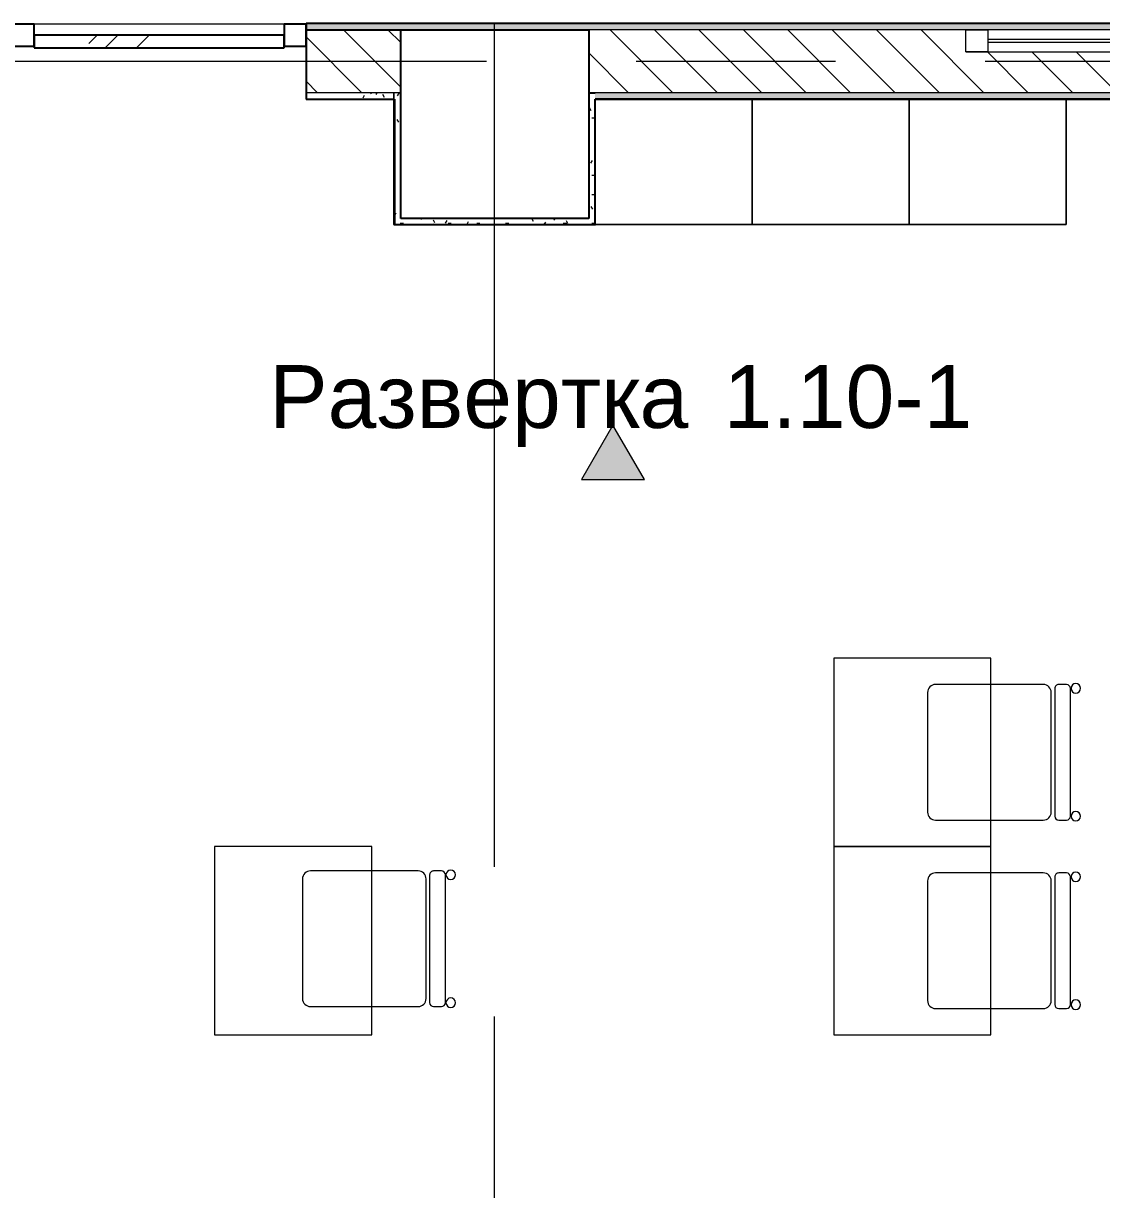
# Model space of a CAD drawing. Header units: millimetres. Extents: x 855 to 55293, y -2351 to 9447.
# Drawn here: x 11773 to 15206, y 4207 to 7921 of the extents above; entities that cross this region are included whole.
import ezdxf

# ---------------------------------------------------------------- set-up
doc = ezdxf.new("R2010")
doc.units = ezdxf.units.MM
doc.linetypes.add('Осевая', pattern=[3175, 635, -476.25, 1587.5, -476.25])
for name, color, linetype, lineweight in [('A-GLAZ', 7, 'Continuous', 9), ('A-GLAZ-1', 7, 'Continuous', 13), ('A-GLAZ-CURT', 7, 'Continuous', 9), ('A-GLAZ-CURT-1', 7, 'Continuous', 25), ('A-GLAZ-CWMG', 7, 'Continuous', 9), ('A-GLAZ-CWMG-1', 7, 'Continuous', 25), ('A-WALL', 7, 'Continuous', 9), ('G-ANNO-SYMB', 7, 'Continuous', 9), ('I-WALL', 7, 'Continuous', 9), ('Оси', 7, 'Continuous', 9), ('Оси-2', 7, 'Осевая', 9)]:
    doc.layers.add(name, color=color, linetype=linetype, lineweight=lineweight)
for name, color, linetype, lineweight, true_color in [('A-WALL-2', 7, 'Continuous', 25, 0x3c3c3c), ('A-WALL-FNSH-1', 7, 'Continuous', 13, 0x3c3c3c), ('I-FURN-1', 7, 'Continuous', 9, 0xf0f0f0)]:
    doc.layers.add(name, color=color, linetype=linetype, lineweight=lineweight, true_color=true_color)
doc.styles.add('Arial_1', font='arial.ttf', dxfattribs={"height": 200})
pattern_1 = [(135, (-20037.1, 0), (-70.71068, -70.71068), [])]
pattern_2 = [(0, (-20037.1, 0), (121.92, 30.48), [10.058, -81.382, 10.058, -81.382, -487.68]), (0, (-20037.1, 0), (121.92, 30.48), [-182.88, 10.058, -172.822, 10.058, -81.382, -213.36]), (0, (-20037.1, 0), (121.92, 30.48), [-457.2, 10.058, -50.902, 10.058, -142.342]), (120, (-19991.38, 15.24), (-87.356454, 90.345817), [10.058, -81.382, 10.058, -81.382, -487.68]), (120, (-19991.38, 15.24), (-87.356454, 90.345817), [-182.88, 10.058, -172.822, 10.058, -81.382, -213.36]), (120, (-19991.38, 15.24), (-87.356454, 90.345817), [-457.2, 10.058, -50.902, 10.058, -142.342]), (240, (-19976.14, 76.2), (-34.563546, -120.825817), [10.058, -81.382, 10.058, -81.382, -487.68]), (240, (-19976.14, 76.2), (-34.563546, -120.825817), [-182.88, 10.058, -172.822, 10.058, -81.382, -213.36]), (240, (-19976.14, 76.2), (-34.563546, -120.825817), [-457.2, 10.058, -50.902, 10.058, -142.342])]

# ---------------------------------------------------------------- blocks, each defined once
blk = doc.blocks.new('Стол базовый прямоугольный - 1_7а-25476368-План разверток пом_ 1_10_ Этаж 1')
at = {"layer": 'I-FURN-1'}
for p, q in [((250, 300), (-250, 300)), ((-250, 300), (-250, -300)), ((250, -300), (250, 300)), ((-250, -300), (250, -300))]:
    blk.add_line(p, q, dxfattribs=at)
blk = doc.blocks.new('Стул Breuer - 1_9а-V10-План разверток пом_ 1_10_ Этаж 1')
at = {"layer": 'I-FURN-1'}
for p, q in [((190.5, 241.3), (-190.5, 241.3)), ((-215.9, 215.9), (-215.9, 40)), ((215.9, 40), (215.9, 215.9)), ((-215.9, 40), (-215.9, -127)), ((215.9, -127), (215.9, 40)), ((-215.9, -176.2), (-215.9, -200.8)), ((203.2, -163.5), (-203.2, -163.5)), ((-190.5, -152.4), (190.5, -152.4)), ((215.9, -200.8), (215.9, -176.2)), ((-203.2, -213.5), (203.2, -213.5))]:
    blk.add_line(p, q, dxfattribs=at)
for centre, radius, start, end in [((-190.5, 215.9), 25.4, 90, 180), ((190.5, 215.9), 25.4, 0, 90), ((-190.5, -127), 25.4, 180, 270), ((190.5, -127), 25.4, 270, 360), ((-203.2, -176.2), 12.7, 90, 180), ((203.2, -176.2), 12.7, 360, 90), ((-203.5, -230.6), 15.1, 360, 180), ((-203.2, -200.8), 12.7, 180, 270), ((203.7, -230.6), 15.1, 360, 180), ((203.2, -200.8), 12.7, 270, 360), ((-203.5, -230.6), 15.1, 180, 360), ((203.7, -230.6), 15.1, 180, 360)]:
    blk.add_arc(centre, radius, start, end, dxfattribs=at)
blk = doc.blocks.new('Стул Breuer - 1_9а-V12-План разверток пом_ 1_10_ Этаж 1')
at = {"layer": 'I-FURN-1'}
for p, q in [((190.5, 241.3), (-190.5, 241.3)), ((-215.9, 215.9), (-215.9, 21)), ((215.9, 21), (215.9, 215.9)), ((-215.9, 21), (-215.9, -127)), ((215.9, -127), (215.9, 21)), ((-215.9, -176.2), (-215.9, -200.8)), ((203.2, -163.5), (-203.2, -163.5)), ((-190.5, -152.4), (190.5, -152.4)), ((215.9, -200.8), (215.9, -176.2)), ((-203.2, -213.5), (203.2, -213.5))]:
    blk.add_line(p, q, dxfattribs=at)
for centre, radius, start, end in [((-190.5, 215.9), 25.4, 90, 180), ((190.5, 215.9), 25.4, 0, 90), ((-190.5, -127), 25.4, 180, 270), ((190.5, -127), 25.4, 270, 360), ((-203.2, -176.2), 12.7, 90, 180), ((203.2, -176.2), 12.7, 360, 90), ((-203.5, -230.6), 15.1, 360, 180), ((-203.2, -200.8), 12.7, 180, 270), ((203.7, -230.6), 15.1, 360, 180), ((203.2, -200.8), 12.7, 270, 360), ((-203.5, -230.6), 15.1, 180, 360), ((203.7, -230.6), 15.1, 180, 360)]:
    blk.add_arc(centre, radius, start, end, dxfattribs=at)
blk = doc.blocks.new('1_113 тумба - 1_113 тумба-31126920-План разверток пом_ 1_10_ Этаж 1')
at = {"layer": 'I-FURN-1'}
for p, q in [((-400, 1500), (0, 1500)), ((-400, 0), (-400, 1500)), ((0, 1500), (-400, 1500)), ((-400, 1000), (-400, 1500)), ((-400, 1500), (0, 1500)), ((0, 1500), (0, 0)), ((0, 1000), (0, 1500)), ((0, 1500), (0, 1000)), ((0, 1000), (-400, 1000)), ((-400, 500), (-400, 1000)), ((-400, 1000), (0, 1000)), ((-400, 1000), (0, 1000)), ((0, 1000), (-400, 1000)), ((0, 500), (0, 1000)), ((0, 1000), (0, 500)), ((-400, 500), (0, 500)), ((0, 500), (-400, 500)), ((0, 500), (-400, 500)), ((-400, 0), (-400, 500)), ((-400, 500), (0, 500)), ((0, 0), (0, 500)), ((0, 500), (0, 0)), ((0, 0), (-399, 0)), ((0, 0), (-399, 0))]:
    blk.add_line(p, q, dxfattribs=at)
blk = doc.blocks.new('Прямоугольный импост - 50 x 70 мм-31700031-План разверток пом_ 1_10_ Этаж 1')
at = {"layer": 'A-GLAZ-CWMG-1'}
for p, q in [((-70, 35), (0, 35)), ((-70, -35), (-70, 35)), ((0, 35), (0, -35)), ((0, -35), (-70, -35))]:
    blk.add_line(p, q, dxfattribs=at)
blk = doc.blocks.new('Системная панель - Стекло - 40мм-31720953-План разверток пом_ 1_10_ Этаж 1')
at = {"layer": 'A-GLAZ-CURT'}
h = blk.add_hatch(dxfattribs=at)
h.set_pattern_fill('FP_9', color=256, style=0, pattern_type=2)
h.set_pattern_definition([(45, (-32342.5, -7783), (-282.8427, 282.8427), [200, -600]), (45, (-32542.5, -7883), (-282.8427, 282.8427), [600, -200]), (45, (-32142.5, -7983), (-282.8427, 282.8427), [200, -600])])
h.paths.add_polyline_path([(397.5, -40), (397.5, 0), (-397.5, 0), (-397.5, -40)])
at = {"layer": 'A-GLAZ-CURT-1'}
for p, q in [((397.5, 0), (-397.5, 0)), ((-397.5, 0), (-397.5, -40)), ((397.5, -40), (397.5, 0)), ((-397.5, -40), (397.5, -40))]:
    blk.add_line(p, q, dxfattribs=at)
blk = doc.blocks.new('Прямоугольный импост - 50 x 70 мм-31702100-План разверток пом_ 1_10_ Этаж 1')
at = {"layer": 'A-GLAZ-CWMG-1'}
for p, q in [((-35, 35), (35, 35)), ((-35, -35), (-35, 35)), ((35, 35), (35, -35)), ((35, -35), (-35, -35))]:
    blk.add_line(p, q, dxfattribs=at)
blk = doc.blocks.new('Прямоугольный импост - 50 x 70 мм-31720914-План разверток пом_ 1_10_ Этаж 1')
at = {"layer": 'A-GLAZ-CWMG'}
blk.add_line((32640, 7918), (31845, 7918), dxfattribs=at)
blk = doc.blocks.new('120_Окно_СКБ_1Ст - 120_Окно_СКБ_1Ст 400х1200 EI30-24228909-План разверток пом_ 1_10_ Этаж 1')
at = {"layer": 'A-GLAZ'}
for p, q in [((600, 100), (-600, 100)), ((530, 70), (-530, 70)), ((530, 60), (-530, 60)), ((-600, 30), (600, 30))]:
    blk.add_line(p, q, dxfattribs=at)
at = {"layer": 'A-GLAZ-1'}
for p, q in [((-600, 30), (-600, 100)), ((-600, 100), (-530, 100)), ((-530, 100), (-530, 30)), ((530, 30), (530, 100)), ((530, 100), (600, 100)), ((600, 100), (600, 30)), ((-530, 30), (-600, 30)), ((600, 30), (530, 30))]:
    blk.add_line(p, q, dxfattribs=at)
blk = doc.blocks.new('Фасад - Марка фасада_Указатель-25386507-План разверток пом_ 1_10_ Этаж 1')
at = {"layer": 'G-ANNO-SYMB'}
blk.add_hatch(color=256, dxfattribs=at).paths.add_polyline_path([(-1, 0), (0, 1.732), (1, 0), (0, 0)])
for p, q in [((0, 1.732), (-1, 0)), ((1, 0), (0, 1.732)), ((-1, 0), (0, 0)), ((0, 0), (1, 0))]:
    blk.add_line(p, q, dxfattribs=at)

msp = doc.modelspace()

# ---------------------------------------------------------------- hatches: boundary and pattern name
at = {"layer": 'I-WALL'}
h = msp.add_hatch(dxfattribs=at)
h.set_pattern_fill('FP_6', color=256, style=0, pattern_type=2)
h.set_pattern_definition(pattern_2)
h.paths.add_polyline_path([(18494.7, 7900), (18494.7, 7920), (12672.9, 7920), (12672.9, 7900), (17952.9, 7900)])
h.paths.add_polyline_path([(10172.9, 7900), (10172.9, 7920), (9272.1, 7920), (9272.1, 7900)])
h = msp.add_hatch(dxfattribs=at)
h.set_pattern_fill('FP_2', color=256, style=0, pattern_type=2)
h.set_pattern_definition(pattern_1)
h.paths.add_polyline_path([(12672.9, 7700), (12974.2, 7700), (12974.2, 7900), (12672.9, 7900)])
h.paths.add_polyline_path([(10172.9, 7700), (10172.9, 7900), (9622.9, 7900), (9622.9, 7700)])
h = msp.add_hatch(dxfattribs=at)
h.set_pattern_fill('FP_2', color=256, style=0, pattern_type=2)
h.set_pattern_definition(pattern_1)
h.paths.add_polyline_path([(17341.9, 7700), (17952.9, 7700), (17952.9, 7900), (15972.9, 7900), (15972.9, 7830), (14772.9, 7830), (14772.9, 7900), (13572.9, 7900), (13572.9, 7700), (17252.9, 7700)])
h = msp.add_hatch(dxfattribs=at)
h.set_pattern_fill('FP_6', color=256, style=0, pattern_type=2)
h.set_pattern_definition(pattern_2)
h.paths.add_polyline_path([(12954.2, 7680), (12954.2, 7700), (12672.9, 7700), (12672.9, 7680)])
h = msp.add_hatch(dxfattribs=at)
h.set_pattern_fill('FP_6', color=256, style=0, pattern_type=2)
h.set_pattern_definition(pattern_2)
h.paths.add_polyline_path([(12954.2, 7280), (12974.2, 7280), (12974.2, 7700), (12954.2, 7700), (12954.2, 7680)])
h = msp.add_hatch(dxfattribs=at)
h.set_pattern_fill('FP_6', color=256, style=0, pattern_type=2)
h.set_pattern_definition(pattern_2)
h.paths.add_polyline_path([(13572.9, 7300), (13592.9, 7300), (13592.9, 7700), (13572.9, 7700)])
h = msp.add_hatch(dxfattribs=at)
h.set_pattern_fill('FP_6', color=256, style=0, pattern_type=2)
h.set_pattern_definition(pattern_2)
h.paths.add_polyline_path([(17172.9, 7680), (17172.9, 7700), (13592.9, 7700), (13592.9, 7680), (17152.9, 7680)])
h = msp.add_hatch(dxfattribs=at)
h.set_pattern_fill('FP_6', color=256, style=0, pattern_type=2)
h.set_pattern_definition(pattern_2)
h.paths.add_polyline_path([(13592.9, 7280), (13592.9, 7300), (12974.2, 7300), (12974.2, 7280)])

# ---------------------------------------------------------------- linework, layer by layer
at = {"layer": 'A-WALL'}
for p, q in [((14772.9, 7900), (13572.9, 7900)), ((12974.2, 7700), (12672.9, 7700)), ((17252.9, 7700), (13592.9, 7700)), ((12951.9, 7679), (12951.9, 7680)), ((13593.9, 7679), (13592.9, 7679))]:
    msp.add_line(p, q, dxfattribs=at)
at = {"layer": 'A-WALL-2'}
for p, q in [((12672.9, 7920), (12672.9, 7680)), ((18482.9, 7920), (12672.9, 7920)), ((12672.9, 7900), (13572.9, 7900)), ((12974.2, 7300), (12974.2, 7900)), ((13572.9, 7900), (13572.9, 7300)), ((12952.9, 7700), (12951.9, 7700)), ((13572.9, 7700), (13592.9, 7700)), ((12672.9, 7680), (12954.2, 7680)), ((12954.2, 7680), (12954.2, 7280)), ((13592.9, 7280), (13592.9, 7680)), ((17144.9, 7680), (13592.9, 7680)), ((12954.2, 7280), (13592.9, 7280)), ((13572.9, 7300), (12974.2, 7300))]:
    msp.add_line(p, q, dxfattribs=at)
at = {"layer": 'A-WALL-FNSH-1'}
for p, q in [((18481.9, 7921), (12672.9, 7921)), ((12672.9, 7920), (12672.9, 7921)), ((12951.9, 7700), (12951.9, 7680)), ((12952.9, 7280), (12952.9, 7700)), ((12951.9, 7680), (12672.9, 7680)), ((12672.9, 7680), (12672.9, 7679)), ((12672.9, 7679), (12951.9, 7679)), ((12951.9, 7679), (12951.9, 7279)), ((13593.9, 7679), (15952.9, 7679)), ((13593.9, 7279), (13593.9, 7679)), ((12951.9, 7280), (12954.2, 7280)), ((12951.9, 7279), (13593.9, 7279)), ((13592.9, 7280), (13592.9, 7279))]:
    msp.add_line(p, q, dxfattribs=at)
at = {"layer": 'Оси'}
msp.add_line((13272.9, 5420), (13272.9, 7920), dxfattribs=at)
at = {"layer": 'Оси-2'}
for p, q in [((10548.6, 7800), (15999.9, 7800)), ((13272.9, 948.9), (13272.9, 5420))]:
    msp.add_line(p, q, dxfattribs=at)

# ---------------------------------------------------------------- block references
at = {"layer": 'A-GLAZ'}
msp.add_blockref('120_Окно_СКБ_1Ст - 120_Окно_СКБ_1Ст 400х1200 EI30-24228909-План разверток пом_ 1_10_ Этаж 1', (15372.9, 7800), dxfattribs=at)
at = {"layer": 'A-GLAZ-CURT'}
msp.add_blockref('Системная панель - Стекло - 40мм-31720953-План разверток пом_ 1_10_ Этаж 1', (12205.4, 7883), dxfattribs=at)
at = {"layer": 'A-GLAZ-CWMG', "extrusion": (0, 0, -1), "rotation": 180}
for name, p in [('Прямоугольный импост - 50 x 70 мм-31702100-План разверток пом_ 1_10_ Этаж 1', (-11772.9, 7883)), ('Прямоугольный импост - 50 x 70 мм-31700031-План разверток пом_ 1_10_ Этаж 1', (-12672.9, 7883))]:
    msp.add_blockref(name, p, dxfattribs=at)
at = {"layer": 'A-GLAZ-CWMG'}
msp.add_blockref('Прямоугольный импост - 50 x 70 мм-31720914-План разверток пом_ 1_10_ Этаж 1', (-20037.1, 0), dxfattribs=at)
at = {"layer": 'G-ANNO-SYMB', "xscale": 99.99999999999993, "yscale": 99.99999999999993, "zscale": 99.99999999999993}
msp.add_blockref('Фасад - Марка фасада_Указатель-25386507-План разверток пом_ 1_10_ Этаж 1', (13649.9, 6468.9), dxfattribs=at)
at = {"layer": 'I-FURN-1'}
for name, p, rotation in [('1_113 тумба - 1_113 тумба-31126920-План разверток пом_ 1_10_ Этаж 1', (13592.9, 7280), 270.0000000000001), ('Стул Breuer - 1_9а-V10-План разверток пом_ 1_10_ Этаж 1', (14892.9, 5600), 89.99999999999959), ('Стул Breuer - 1_9а-V12-План разверток пом_ 1_10_ Этаж 1', (12902.9, 5006.3), 89.99999999999959), ('Стул Breuer - 1_9а-V10-План разверток пом_ 1_10_ Этаж 1', (14892.9, 5000), 89.99999999999959)]:
    msp.add_blockref(name, p, dxfattribs=dict(at, rotation=rotation))
for p in [(14602.9, 5600), (12631.9, 5000), (14602.9, 5000)]:
    msp.add_blockref('Стол базовый прямоугольный - 1_7а-25476368-План разверток пом_ 1_10_ Этаж 1', p, dxfattribs=at)

# ---------------------------------------------------------------- texts
at = {"layer": 'G-ANNO-SYMB', "char_height": 200, "attachment_point": 1, "style": 'Arial_1'}
for s, insert, width in [(' 1.10-1', (13924.4, 6832.7), 1074.261), ('Развертка', (12555.2, 6832.7), 1659.493)]:
    msp.add_mtext(s, dxfattribs=dict(at, insert=insert, width=width))

doc.saveas('drawing.dxf')
